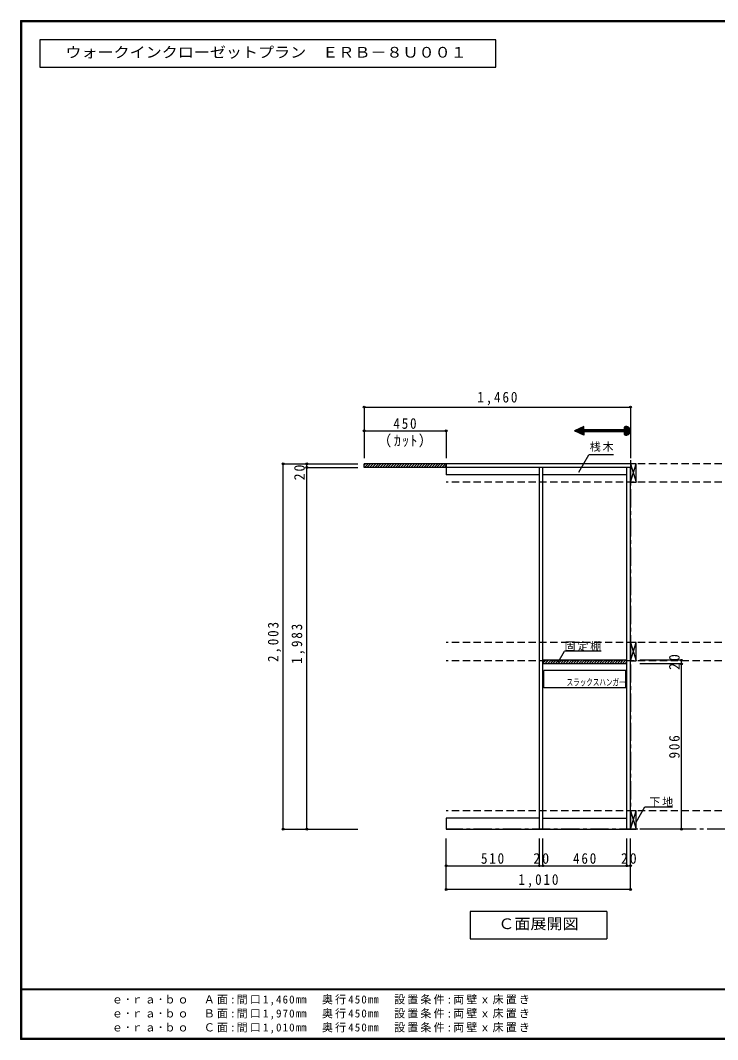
# Model space of a CAD drawing. Units: millimetres at full size, sheet at 1:20. Extents: x -8210 to 8210, y -5841 to 5773.
# Drawn here: x -8210 to -4388, y -5773 to -187 of the extents above; entities that cross this region are included whole.
import ezdxf
from ezdxf.enums import TextEntityAlignment as Align

# ---------------------------------------------------------------- set-up
doc = ezdxf.new("R2010")
doc.units = ezdxf.units.MM
doc.header["$LTSCALE"] = 20
doc.header["$PDMODE"] = 32
doc.header["$PDSIZE"] = 10
doc.linetypes.add('CHAIN1', pattern=[8, 5, -1, 1, -1])
doc.linetypes.add('DASHED2', pattern=[3, 2, -1])
for name, color, linetype in [('0-2_本体', 2, 'Continuous'), ('0-3_固定棚', 2, 'Continuous'), ('0-7_桟木・巾木', 2, 'Continuous'), ('0-8_引き出し', 2, 'Continuous'), ('0-9_他ｱｲﾃﾑ', 2, 'Continuous'), ('0-A_文字', 7, 'Continuous'), ('0-B_寸法', 7, 'Continuous'), ('0-C_ハッチ', 4, 'Continuous'), ('F-1_枠', 6, 'Continuous'), ('F-A_文字', 7, 'Continuous')]:
    doc.layers.add(name, color=color, linetype=linetype)
doc.styles.add('ＭＳ ゴシック', font='')
doc.styles.get('ＭＳ ゴシック').set_extended_font_data('MS Gothic')

msp = doc.modelspace()

# ---------------------------------------------------------------- linework, layer by layer
at = {"layer": '0-2_本体', "color": 3}
for p, q in [((-4865.29, -2617.23), (-6325.29, -2617.23)), ((-6325.29, -2637.23), (-6325.29, -2617.23)), ((-5875.29, -2617.23), (-5875.29, -2637.23)), ((-4865.29, -2617.23), (-4865.29, -2637.23)), ((-4865.29, -2637.23), (-6325.29, -2637.23)), ((-5365.29, -4620.23), (-5365.29, -2637.23)), ((-5345.29, -4620.23), (-5345.29, -2637.23)), ((-4865.29, -4620.23), (-4865.29, -2637.23)), ((-5875.29, -4620.23), (-4865.29, -4620.23))]:
    msp.add_line(p, q, dxfattribs=at)
msp.add_lwpolyline([(-4865.29, -4620.23), (-4885.29, -4620.23), (-4885.29, -2637.23)], dxfattribs=at)
at = {"layer": '0-3_固定棚', "color": 3}
for p, q in [((-5345.29, -3694.23), (-5345.29, -3714.23)), ((-4885.29, -3694.23), (-5345.29, -3694.23)), ((-4885.29, -3714.23), (-5345.29, -3714.23))]:
    msp.add_line(p, q, dxfattribs=at)
at = {"layer": '0-7_桟木・巾木', "color": 7}
for p, q in [((-5875.29, -2637.23), (-5875.29, -2677.23)), ((-5365.29, -2677.23), (-5875.29, -2677.23)), ((-5365.29, -2677.23), (-5875.29, -2677.23)), ((-4885.29, -2677.23), (-5345.29, -2677.23)), ((-5875.29, -4560.23), (-5875.29, -4620.23)), ((-5365.29, -4560.23), (-5875.29, -4560.23)), ((-5345.29, -4560.23), (-4885.29, -4560.23))]:
    msp.add_line(p, q, dxfattribs=at)
at = {"layer": '0-8_引き出し', "color": 7}
for p, q in [((-4865.29, -2617.23), (-4835.29, -2717.23)), ((-4865.29, -2717.23), (-4835.29, -2617.23)), ((-4865.29, -3597.23), (-4835.29, -3697.23)), ((-4865.29, -3697.23), (-4835.29, -3597.23)), ((-4865.29, -4520.23), (-4835.29, -4620.23)), ((-4865.29, -4620.23), (-4835.29, -4520.23))]:
    msp.add_line(p, q, dxfattribs=at)
at = {"layer": '0-8_引き出し', "color": 3}
for points in [[(-4835.29, -2717.23), (-4835.29, -2617.23), (-4865.29, -2617.23), (-4865.29, -2717.23)], [(-4835.29, -3697.23), (-4835.29, -3597.23), (-4865.29, -3597.23), (-4865.29, -3697.23)], [(-4835.29, -4620.23), (-4835.29, -4520.23), (-4865.29, -4520.23), (-4865.29, -4620.23)]]:
    msp.add_lwpolyline(points, close=True, dxfattribs=at)
at = {"layer": '0-9_他ｱｲﾃﾑ'}
for p, q in [((-5339.79, -3844.23), (-5339.79, -3749.73)), ((-4890.79, -3844.23), (-5339.79, -3844.23))]:
    msp.add_line(p, q, dxfattribs=at)
msp.add_lwpolyline([(-4890.79, -3844.23), (-4890.79, -3749.73), (-5339.79, -3749.73)], dxfattribs=at)
at = {"layer": '0-A_文字'}
for p, q in [((-8103.33, -293.33), (-8103.33, -443.33)), ((-5603.44, -293.33), (-8103.33, -293.33)), ((-5603.44, -443.33), (-5603.44, -293.33)), ((-8103.33, -443.33), (-5603.44, -443.33)), ((-5121.19, -2412.75), (-5172.01, -2436.36)), ((-5121.19, -2459.97), (-5172.01, -2436.36)), ((-5170.33, -2437.14), (-5171.39, -2436.08)), ((-5165.05, -2439.6), (-5169.46, -2435.18)), ((-5159.76, -2442.05), (-5167.53, -2434.28)), ((-5154.48, -2444.51), (-5165.6, -2433.39)), ((-5149.2, -2446.96), (-5163.67, -2432.49)), ((-5143.92, -2449.42), (-5161.74, -2431.59)), ((-5138.63, -2451.87), (-5159.81, -2430.7)), ((-5133.35, -2454.33), (-5157.88, -2429.8)), ((-5128.07, -2456.78), (-5155.95, -2428.9)), ((-5122.78, -2459.23), (-5154.01, -2428)), ((-5121.19, -2458), (-5152.08, -2427.11)), ((-5121.19, -2455.17), (-5150.15, -2426.21)), ((-5121.19, -2452.34), (-5148.22, -2425.31)), ((-5121.19, -2449.51), (-5146.29, -2424.41)), ((-5121.19, -2446.69), (-5144.36, -2423.52)), ((-5121.19, -2443.86), (-5142.43, -2422.62)), ((-5119.96, -2442.26), (-5140.5, -2421.72)), ((-5117.13, -2442.26), (-5138.56, -2420.83)), ((-5114.3, -2442.26), (-5136.63, -2419.93)), ((-5111.47, -2442.26), (-5134.7, -2419.03)), ((-5121.19, -2429.72), (-5132.77, -2418.13)), ((-5121.19, -2426.89), (-5130.84, -2417.24)), ((-5121.19, -2424.06), (-5128.91, -2416.34)), ((-5121.19, -2421.23), (-5126.98, -2415.44)), ((-5121.19, -2418.4), (-5125.05, -2414.55)), ((-5121.19, -2415.57), (-5123.12, -2413.65)), ((-5121.19, -2430.47), (-5121.19, -2412.75)), ((-4900.7, -2442.26), (-5121.19, -2442.26)), ((-5121.19, -2442.26), (-5121.19, -2459.97)), ((-5108.64, -2442.26), (-5120.44, -2430.47)), ((-5105.82, -2442.26), (-5117.61, -2430.47)), ((-5102.99, -2442.26), (-5114.78, -2430.47)), ((-5100.16, -2442.26), (-5111.95, -2430.47)), ((-5097.33, -2442.26), (-5109.12, -2430.47)), ((-5094.5, -2442.26), (-5106.3, -2430.47)), ((-5091.67, -2442.26), (-5103.47, -2430.47)), ((-5088.85, -2442.26), (-5100.64, -2430.47)), ((-5086.02, -2442.26), (-5097.81, -2430.47)), ((-5083.19, -2442.26), (-5094.98, -2430.47)), ((-5080.36, -2442.26), (-5092.15, -2430.47)), ((-5077.53, -2442.26), (-5089.33, -2430.47)), ((-5074.7, -2442.26), (-5086.5, -2430.47)), ((-5071.87, -2442.26), (-5083.67, -2430.47)), ((-5069.05, -2442.26), (-5080.84, -2430.47)), ((-5066.22, -2442.26), (-5078.01, -2430.47)), ((-5063.39, -2442.26), (-5075.18, -2430.47)), ((-5060.56, -2442.26), (-5072.35, -2430.47)), ((-5057.73, -2442.26), (-5069.53, -2430.47)), ((-5054.9, -2442.26), (-5066.7, -2430.47)), ((-5052.08, -2442.26), (-5063.87, -2430.47)), ((-5049.25, -2442.26), (-5061.04, -2430.47)), ((-5046.42, -2442.26), (-5058.21, -2430.47)), ((-5043.59, -2442.26), (-5055.38, -2430.47)), ((-5040.76, -2442.26), (-5052.56, -2430.47)), ((-5037.93, -2442.26), (-5049.73, -2430.47)), ((-5035.11, -2442.26), (-5046.9, -2430.47)), ((-5032.28, -2442.26), (-5044.07, -2430.47)), ((-5029.45, -2442.26), (-5041.24, -2430.47)), ((-5026.62, -2442.26), (-5038.41, -2430.47)), ((-5023.79, -2442.26), (-5035.59, -2430.47)), ((-5020.96, -2442.26), (-5032.76, -2430.47)), ((-5018.13, -2442.26), (-5029.93, -2430.47)), ((-5015.31, -2442.26), (-5027.1, -2430.47)), ((-5012.48, -2442.26), (-5024.27, -2430.47)), ((-5009.65, -2442.26), (-5021.44, -2430.47)), ((-5006.82, -2442.26), (-5018.61, -2430.47)), ((-5003.99, -2442.26), (-5015.79, -2430.47)), ((-5001.16, -2442.26), (-5012.96, -2430.47)), ((-4998.34, -2442.26), (-5010.13, -2430.47)), ((-4995.51, -2442.26), (-5007.3, -2430.47)), ((-4992.68, -2442.26), (-5004.47, -2430.47)), ((-4989.85, -2442.26), (-5001.64, -2430.47)), ((-4987.02, -2442.26), (-4998.82, -2430.47)), ((-4984.19, -2442.26), (-4995.99, -2430.47)), ((-4981.37, -2442.26), (-4993.16, -2430.47)), ((-4978.54, -2442.26), (-4990.33, -2430.47)), ((-4975.71, -2442.26), (-4987.5, -2430.47)), ((-4972.88, -2442.26), (-4984.67, -2430.47)), ((-4970.05, -2442.26), (-4981.85, -2430.47)), ((-4967.22, -2442.26), (-4979.02, -2430.47)), ((-4964.39, -2442.26), (-4976.19, -2430.47)), ((-4961.57, -2442.26), (-4973.36, -2430.47)), ((-4958.74, -2442.26), (-4970.53, -2430.47)), ((-4955.91, -2442.26), (-4967.7, -2430.47)), ((-4953.08, -2442.26), (-4964.87, -2430.47)), ((-4950.25, -2442.26), (-4962.05, -2430.47)), ((-4947.42, -2442.26), (-4959.22, -2430.47)), ((-4944.6, -2442.26), (-4956.39, -2430.47)), ((-4941.77, -2442.26), (-4953.56, -2430.47)), ((-4938.94, -2442.26), (-4950.73, -2430.47)), ((-4936.11, -2442.26), (-4947.9, -2430.47)), ((-4933.28, -2442.26), (-4945.08, -2430.47)), ((-4930.45, -2442.26), (-4942.25, -2430.47)), ((-4927.62, -2442.26), (-4939.42, -2430.47)), ((-4924.8, -2442.26), (-4936.59, -2430.47)), ((-4921.97, -2442.26), (-4933.76, -2430.47)), ((-4919.14, -2442.26), (-4930.93, -2430.47)), ((-4916.31, -2442.26), (-4928.11, -2430.47)), ((-4913.48, -2442.26), (-4925.28, -2430.47)), ((-4910.65, -2442.26), (-4922.45, -2430.47)), ((-4907.83, -2442.26), (-4919.62, -2430.47)), ((-4905, -2442.26), (-4916.79, -2430.47)), ((-4902.17, -2442.26), (-4913.96, -2430.47)), ((-4882.51, -2459.09), (-4911.13, -2430.47)), ((-4880.39, -2458.39), (-4908.31, -2430.47)), ((-4878.42, -2457.52), (-4905.48, -2430.47)), ((-4876.6, -2456.52), (-4902.65, -2430.47)), ((-4869.36, -2449.62), (-4900.7, -2418.27)), ((-4870.56, -2451.24), (-4900.7, -2421.1)), ((-4871.89, -2452.74), (-4900.7, -2423.93)), ((-4873.34, -2454.12), (-4900.7, -2426.76)), ((-4874.91, -2455.38), (-4900.7, -2429.58)), ((-4900.7, -2442.26), (-4900.7, -2456.81)), ((-4884.81, -2459.62), (-4900.7, -2443.73)), ((-4887.34, -2459.92), (-4900.7, -2446.55)), ((-4890.14, -2459.94), (-4900.7, -2449.38)), ((-4893.37, -2459.55), (-4900.7, -2452.21)), ((-4897.32, -2458.42), (-4900.7, -2455.04)), ((-4868.28, -2447.87), (-4900.4, -2415.74)), ((-4867.34, -2445.98), (-4898.52, -2414.8)), ((-4866.54, -2443.95), (-4896.48, -2414)), ((-4865.91, -2441.75), (-4894.28, -2413.38)), ((-4865.48, -2439.35), (-4891.89, -2412.94)), ((-4865.29, -2436.71), (-4889.25, -2412.76)), ((-4865.43, -2433.74), (-4886.28, -2412.9)), ((-4866.09, -2430.25), (-4882.79, -2413.56)), ((-4867.85, -2425.67), (-4878.2, -2415.31)), ((-5148.08, -2662.3), (-5093.26, -2567.34)), ((-4958.67, -2567.34), (-5093.26, -2567.34)), ((-5261.54, -3705.29), (-5226.52, -3644.64)), ((-5026.52, -3644.64), (-5226.52, -3644.64)), ((-4835.29, -4581.91), (-4786.52, -4497.45)), ((-4786.52, -4497.45), (-4635.99, -4497.45)), ((-4995.29, -5070.23), (-4995.29, -5220.23)), ((-5745.29, -5220.23), (-4995.29, -5220.23))]:
    msp.add_line(p, q, dxfattribs=at)
at = {"layer": '0-A_文字', "linetype": 'CHAIN1'}
for p, q in [((-4865.29, -2436.36), (-4865.29, -4620.23)), ((-3225.29, -4620.23), (-5875.29, -4620.23))]:
    msp.add_line(p, q, dxfattribs=at)
at = {"layer": '0-A_文字'}
for points in [[(-4900.7, -2415.92), (-4900.7, -2430.47), (-5121.19, -2430.47)], [(-4995.29, -5070.23), (-5745.29, -5070.23), (-5745.29, -5220.23)]]:
    msp.add_lwpolyline(points, dxfattribs=at)
msp.add_arc((-4888.9, -2436.36), 23.61, 240, 120, dxfattribs=at)
at = {"layer": '0-B_寸法', "color": 4}
for p, q in [((-6325.29, -2306.23), (-4865.29, -2306.23)), ((-6325.29, -2306.23), (-6325.29, -2436.23)), ((-4865.29, -2306.23), (-4865.29, -2586.23)), ((-6325.29, -2436.23), (-5875.29, -2436.23)), ((-6325.29, -2436.23), (-6325.29, -2586.23)), ((-5875.29, -2436.23), (-5875.29, -2586.23)), ((-6770.29, -2617.23), (-6360.29, -2617.23)), ((-6770.29, -4620.23), (-6770.29, -2617.23)), ((-6640.29, -2637.23), (-6640.29, -2617.23)), ((-6640.29, -2617.23), (-6510.29, -2617.23)), ((-6640.29, -2637.23), (-6360.29, -2637.23)), ((-6640.29, -4620.23), (-6640.29, -2637.23)), ((-4585.29, -3694.23), (-4815.29, -3694.23)), ((-4585.29, -3714.23), (-4815.29, -3714.23)), ((-4585.29, -3714.23), (-4815.29, -3714.23)), ((-4585.29, -3714.23), (-4585.29, -3694.23)), ((-4585.29, -4620.23), (-4585.29, -3714.23)), ((-6770.29, -4620.23), (-6360.29, -4620.23)), ((-6640.29, -4620.23), (-6510.29, -4620.23)), ((-4585.29, -4620.23), (-4815.29, -4620.23)), ((-5875.29, -4820.23), (-5875.29, -4670.23)), ((-5365.29, -4820.23), (-5365.29, -4670.23)), ((-5345.29, -4820.23), (-5345.29, -4670.23)), ((-4885.29, -4820.23), (-4885.29, -4670.23)), ((-4865.29, -4820.23), (-4865.29, -4670.23)), ((-5875.29, -4820.23), (-5365.29, -4820.23)), ((-5875.29, -4950.23), (-5875.29, -4820.23)), ((-5365.29, -4820.23), (-5345.29, -4820.23)), ((-5345.29, -4820.23), (-4885.29, -4820.23)), ((-4885.29, -4820.23), (-4865.29, -4820.23)), ((-4865.29, -4950.23), (-4865.29, -4820.23))]:
    msp.add_line(p, q, dxfattribs=at)
at = {"layer": '0-B_寸法', "color": 4, "linetype": 'DASHED2'}
for p, q in [((-3225.29, -2617.23), (-5875.29, -2617.23)), ((-3225.29, -2717.23), (-5875.29, -2717.23)), ((-3225.29, -3597.23), (-5875.29, -3597.23)), ((-3225.29, -3697.23), (-5875.29, -3697.23)), ((-3225.29, -4520.23), (-5875.29, -4520.23))]:
    msp.add_line(p, q, dxfattribs=at)
at = {"layer": '0-B_寸法', "color": 4}
msp.add_lwpolyline([(-4865.29, -4950.23), (-5875.29, -4950.23), (-5875.29, -4670.23)], dxfattribs=at)
at = {"layer": '0-B_寸法'}
for p in [(-6325.29, -2306.23), (-4865.29, -2306.23), (-6325.29, -2436.23), (-5875.29, -2436.23), (-6770.29, -2617.23), (-6640.29, -2617.23), (-6640.29, -2637.23), (-4585.29, -3694.23), (-4585.29, -3714.23), (-6770.29, -4620.23), (-6640.29, -4620.23), (-4585.29, -4620.23), (-5875.29, -4820.23), (-5365.29, -4820.23), (-5345.29, -4820.23), (-4885.29, -4820.23), (-4865.29, -4820.23), (-5875.29, -4950.23), (-4865.29, -4950.23)]:
    msp.add_point(p, dxfattribs=at)
at = {"layer": '0-C_ハッチ'}
for p, q in [((-6325.29, -2624.19), (-6318.33, -2617.23)), ((-6324.18, -2637.23), (-6304.18, -2617.23)), ((-6310.04, -2637.23), (-6290.04, -2617.23)), ((-6295.9, -2637.23), (-6275.9, -2617.23)), ((-6281.76, -2637.23), (-6261.76, -2617.23)), ((-6267.61, -2637.23), (-6247.61, -2617.23)), ((-6253.47, -2637.23), (-6233.47, -2617.23)), ((-6239.33, -2637.23), (-6219.33, -2617.23)), ((-6225.19, -2637.23), (-6205.19, -2617.23)), ((-6211.05, -2637.23), (-6191.05, -2617.23)), ((-6196.9, -2637.23), (-6176.9, -2617.23)), ((-6182.76, -2637.23), (-6162.76, -2617.23)), ((-6168.62, -2637.23), (-6148.62, -2617.23)), ((-6154.48, -2637.23), (-6134.48, -2617.23)), ((-6140.34, -2637.23), (-6120.34, -2617.23)), ((-6126.19, -2637.23), (-6106.19, -2617.23)), ((-6112.05, -2637.23), (-6092.05, -2617.23)), ((-6097.91, -2637.23), (-6077.91, -2617.23)), ((-6083.77, -2637.23), (-6063.77, -2617.23)), ((-6069.62, -2637.23), (-6049.62, -2617.23)), ((-6055.48, -2637.23), (-6035.48, -2617.23)), ((-6041.34, -2637.23), (-6021.34, -2617.23)), ((-6027.2, -2637.23), (-6007.2, -2617.23)), ((-6013.06, -2637.23), (-5993.06, -2617.23)), ((-5998.91, -2637.23), (-5978.91, -2617.23)), ((-5984.77, -2637.23), (-5964.77, -2617.23)), ((-5970.63, -2637.23), (-5950.63, -2617.23)), ((-5956.49, -2637.23), (-5936.49, -2617.23)), ((-5942.35, -2637.23), (-5922.35, -2617.23)), ((-5928.2, -2637.23), (-5908.2, -2617.23)), ((-5914.06, -2637.23), (-5894.06, -2617.23)), ((-5899.92, -2637.23), (-5879.92, -2617.23)), ((-5885.78, -2637.23), (-5875.29, -2626.74)), ((-5345.29, -3710.41), (-5329.11, -3694.23)), ((-5345.29, -3696.26), (-5343.25, -3694.23)), ((-5334.97, -3714.23), (-5314.97, -3694.23)), ((-5320.82, -3714.23), (-5300.82, -3694.23)), ((-5306.68, -3714.23), (-5286.68, -3694.23)), ((-5292.54, -3714.23), (-5272.54, -3694.23)), ((-5278.4, -3714.23), (-5258.4, -3694.23)), ((-5264.26, -3714.23), (-5244.26, -3694.23)), ((-5250.11, -3714.23), (-5230.11, -3694.23)), ((-5235.97, -3714.23), (-5215.97, -3694.23)), ((-5221.83, -3714.23), (-5201.83, -3694.23)), ((-5207.69, -3714.23), (-5187.69, -3694.23)), ((-5193.55, -3714.23), (-5173.55, -3694.23)), ((-5179.4, -3714.23), (-5159.4, -3694.23)), ((-5165.26, -3714.23), (-5145.26, -3694.23)), ((-5151.12, -3714.23), (-5131.12, -3694.23)), ((-5136.98, -3714.23), (-5116.98, -3694.23)), ((-5122.84, -3714.23), (-5102.84, -3694.23)), ((-5108.69, -3714.23), (-5088.69, -3694.23)), ((-5094.55, -3714.23), (-5074.55, -3694.23)), ((-5080.41, -3714.23), (-5060.41, -3694.23)), ((-5066.27, -3714.23), (-5046.27, -3694.23)), ((-5052.12, -3714.23), (-5032.12, -3694.23)), ((-5037.98, -3714.23), (-5017.98, -3694.23)), ((-5023.84, -3714.23), (-5003.84, -3694.23)), ((-5009.7, -3714.23), (-4989.7, -3694.23)), ((-4995.56, -3714.23), (-4975.56, -3694.23)), ((-4981.41, -3714.23), (-4961.41, -3694.23)), ((-4967.27, -3714.23), (-4947.27, -3694.23)), ((-4953.13, -3714.23), (-4933.13, -3694.23)), ((-4938.99, -3714.23), (-4918.99, -3694.23)), ((-4924.85, -3714.23), (-4904.85, -3694.23)), ((-4910.7, -3714.23), (-4890.7, -3694.23)), ((-4896.56, -3714.23), (-4885.29, -3702.96))]:
    msp.add_line(p, q, dxfattribs=at)
at = {"layer": 'F-1_枠'}
for p, q in [((-8210, -186.67), (-8210, -5773.33)), ((-8210, -186.67), (-410, -186.67)), ((-8210, -190), (-410, -190)), ((-8210, -193.33), (-410, -193.33)), ((-8206.67, -186.67), (-8206.67, -5773.33)), ((-8203.33, -186.67), (-8203.33, -5773.33)), ((-410, -5496.67), (-8210, -5496.67)), ((-410, -5500), (-8210, -5500)), ((-410, -5766.67), (-8210, -5766.67)), ((-410, -5770), (-8210, -5770)), ((-410, -5773.33), (-8210, -5773.33))]:
    msp.add_line(p, q, dxfattribs=at)

# ---------------------------------------------------------------- texts
at = {"layer": '0-9_他ｱｲﾃﾑ', "color": 7, "style": 'ＭＳ ゴシック', "width": 0.7}
msp.add_text('スラックスハンガー', height=36.66, dxfattribs=at).set_placement((-5215.79, -3844.23), align=Align.BOTTOM_LEFT)
at = {"layer": '0-A_文字', "style": 'ＭＳ ゴシック', "width": 1.1}
for s, p in [('ウォークインクローゼットプラン\u3000ＥＲＢ－８Ｕ００１', (-7963.33, -408.33)), ('Ｃ面展開図', (-5590.29, -5185.23))]:
    msp.add_text(s, height=58.65, dxfattribs=at).set_placement(p, align=Align.BOTTOM_LEFT)
at = {"layer": '0-A_文字', "char_height": 43.99, "attachment_point": 7, "style": 'ＭＳ ゴシック'}
for s, insert in [('\\T1.17;桟木', (-5088.67, -2550.88)), ('\\T1.17;固定棚', (-5226.52, -3644.64)), ('\\T1.17;下地', (-4762.02, -4497.45))]:
    msp.add_mtext(s, dxfattribs=dict(at, insert=insert))
at = {"layer": '0-B_寸法', "char_height": 58.65, "attachment_point": 7, "style": 'ＭＳ ゴシック'}
for s, insert in [('\\T1.28;\\W0.9;1,460', (-5705.29, -2296.23)), ('\\T1.27;\\W0.9;450', (-6165.29, -2426.23)), ('\\T1.19;\\W0.95;（ｶｯﾄ）', (-6252.79, -2527.02)), ('\\T1.27;\\W0.9;510', (-5685.29, -4810.23)), ('\\T1.27;\\W0.95;20', (-5397.79, -4810.23)), ('\\T1.27;\\W0.9;460', (-5180.29, -4810.23)), ('\\T1.27;\\W0.95;20', (-4917.79, -4810.23)), ('\\T1.28;\\W0.9;1,010', (-5480.29, -4940.23))]:
    msp.add_mtext(s, dxfattribs=dict(at, insert=insert))
at = {"layer": '0-B_寸法', "char_height": 58.65, "attachment_point": 7, "rotation": 90, "style": 'ＭＳ ゴシック'}
for s, insert in [('\\T1.27;\\W0.95;20', (-6650.29, -2707.7)), ('\\T1.28;\\W0.9;2,003', (-6780.29, -3703.73)), ('\\T1.28;\\W0.9;1,983', (-6650.29, -3713.73)), ('\\T1.27;\\W0.95;20', (-4595.29, -3746.73)), ('\\T1.27;\\W0.9;906', (-4595.29, -4232.23))]:
    msp.add_mtext(s, dxfattribs=dict(at, insert=insert))
at = {"layer": 'F-A_文字', "char_height": 43.99, "attachment_point": 7, "style": 'ＭＳ ゴシック'}
for s, insert in [('\\T1.2;ｅ･ｒａ･ｂｏ\u3000Ａ面:間口1,460㎜\u3000奥行450㎜\u3000設置条件:両壁ｘ床置き', (-7708.36, -5586.67)), ('\\T1.2;ｅ･ｒａ･ｂｏ\u3000Ｂ面:間口1,970㎜\u3000奥行450㎜\u3000設置条件:両壁ｘ床置き', (-7708.36, -5663.33)), ('\\T1.2;ｅ･ｒａ･ｂｏ\u3000Ｃ面:間口1,010㎜\u3000奥行450㎜\u3000設置条件:両壁ｘ床置き', (-7708.36, -5740))]:
    msp.add_mtext(s, dxfattribs=dict(at, insert=insert))

doc.saveas('drawing.dxf')
